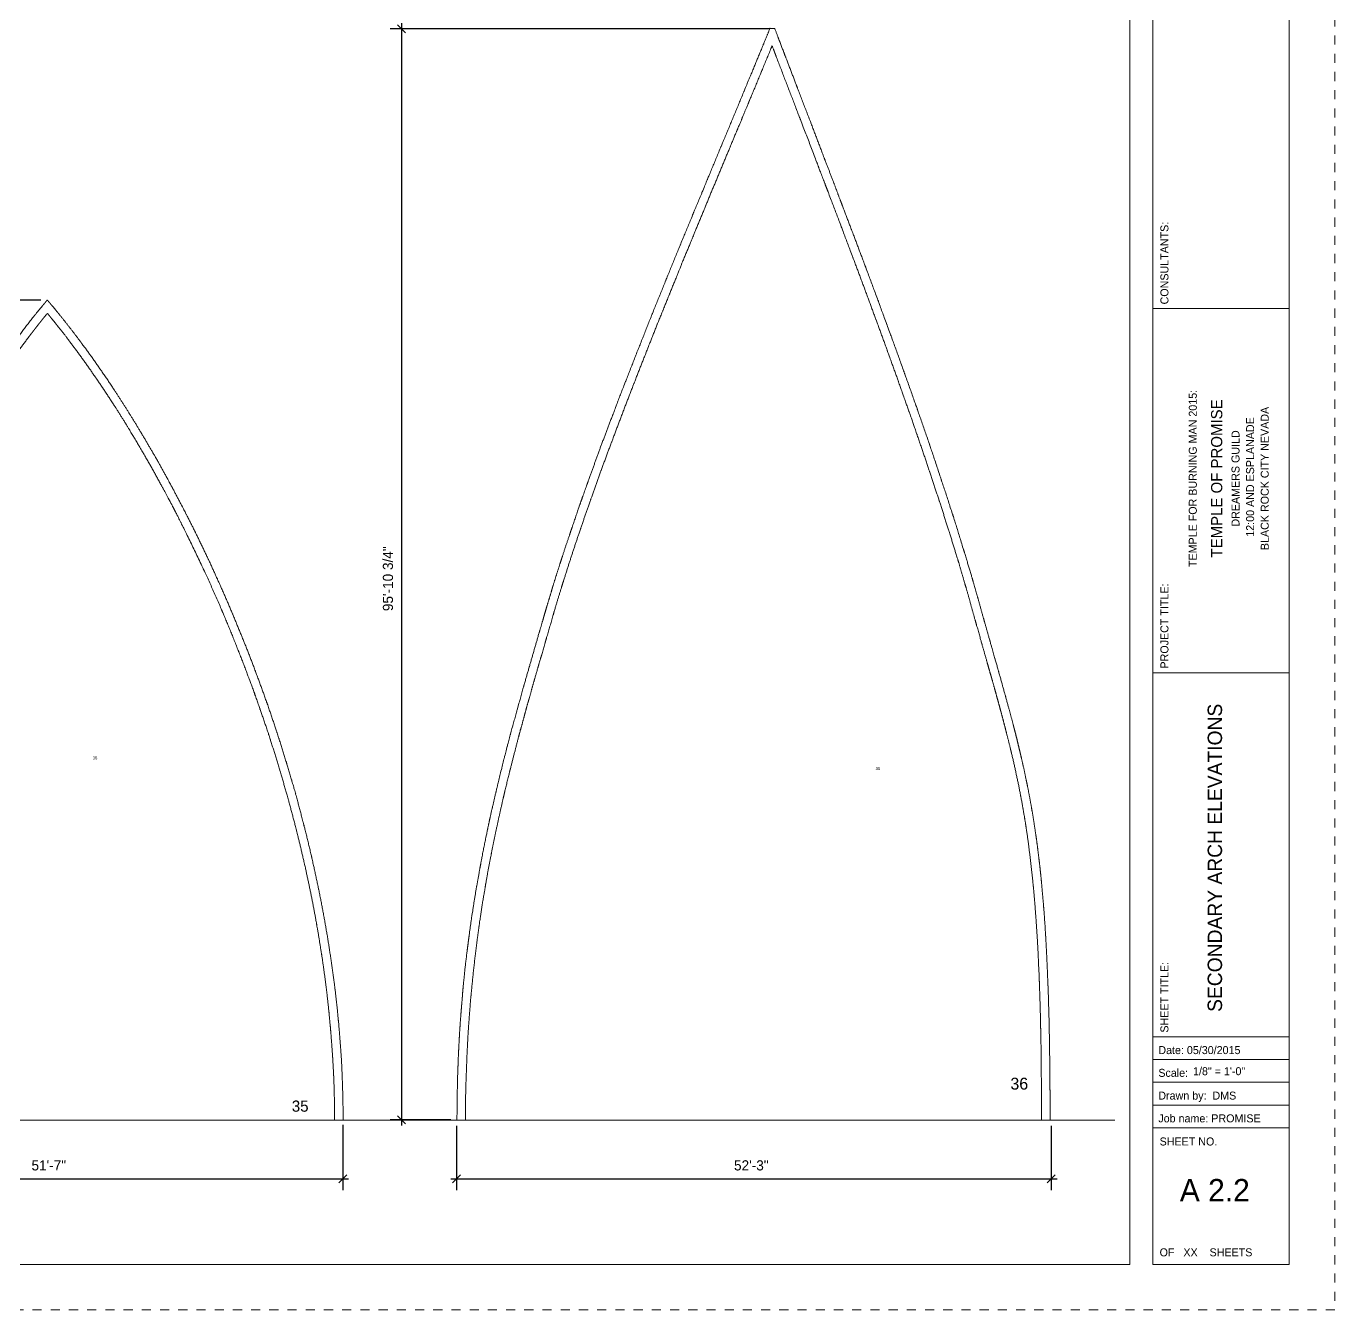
# Model space of a CAD drawing. Header units: inches. Extents: x -92.2 to -4.3, y -5886.5 to -5847.2.
# Drawn here: x -70.55 to -56.18, y -5886.48 to -5872.38 of the extents above; entities that cross this region are included whole.
import ezdxf

# ---------------------------------------------------------------- set-up
doc = ezdxf.new("R2010")
doc.units = ezdxf.units.IN
doc.header["$LTSCALE"] = 0.2
doc.header["$MEASUREMENT"] = 0
doc.header["$PDMODE"] = 1
doc.header["$PDSIZE"] = -2
doc.linetypes.add('STYLE_11', pattern=[0.46875, 0.3125, -0.15625])
doc.layers.get('0').update_dxf_attribs({"lineweight": 0})
for name, color, linetype, lineweight in [('Dimension', 7, 'Continuous', 0), ('None', 7, 'Continuous', 0), ('SPIRE', 7, 'Continuous', 0)]:
    doc.layers.add(name, color=color, linetype=linetype, lineweight=lineweight)
doc.styles.add('CityBlueprint', font='CityBlueprint')
doc.styles.add('Tw Cen MT', font='Tw Cen MT')
doc.styles.add('Tw Cen MT (bold)', font='Tw Cen MT')
doc.dimstyles.new('Arch', dxfattribs={"dimtxt": 0.111581, "dimasz": 0.088379, "dimexe": 0.125, "dimexo": 0.0625, "dimgap": 0.0625, "dimtad": 1, "dimdec": 3, "dimzin": 15, "dimdsep": 46, "dimlunit": 4, "dimtxsty": 'CityBlueprint', "dimblk": 'VW_SLASH', "dimcen": 0, "dimdle": 0.0625, "dimazin": 0, "dimtfac": 1, "dimtdec": 3, "dimtix": 1, "dimtmove": 0, "dimatfit": 0, "dimldrblk": 'VW_FILLEDARROW', "dimfxl": 0, "dimfrac": 2, "dimtolj": 1, "dimtzin": 15, "dimarcsym": 0})

# ---------------------------------------------------------------- blocks, each defined once
blk = doc.blocks.new('block 81')
at = {"layer": 'SPIRE', "color": 3, "lineweight": 0}
blk.add_rational_spline([(114.7, -66.58), (114.7, -66.29), (114.7, -66), (114.7, -65.79), (114.7, -65.58), (114.7, -64.87), (114.7, -64.16), (114.7, -63.94), (114.69, -63.72), (114.69, -62.67), (114.68, -61.63), (114.68, -61.6), (114.68, -61.58), (114.66, -60.58), (114.65, -59.59), (114.65, -59.56), (114.65, -59.54), (114.63, -58.6), (114.61, -57.65), (114.61, -57.63), (114.61, -57.61), (114.58, -56.71), (114.56, -55.81), (114.56, -55.79), (114.56, -55.77), (114.53, -54.91), (114.49, -54.06), (114.49, -54.04), (114.49, -54.02), (114.46, -53.2), (114.42, -52.39), (114.42, -52.37), (114.42, -52.35), (114.38, -51.58), (114.34, -50.8), (114.34, -50.79), (114.34, -50.77), (114.29, -50.03), (114.25, -49.29), (114.24, -49.28), (114.24, -49.26), (114.2, -48.55), (114.14, -47.85), (114.14, -47.83), (114.14, -47.82), (114.08, -47.14), (114.02, -46.47), (114.02, -46.46), (114.02, -46.44), (113.96, -45.8), (113.9, -45.15), (113.83, -44.5), (113.76, -43.86), (113.74, -43.72), (113.72, -43.59), (113.62, -42.67), (113.49, -41.76), (113.47, -41.61), (113.44, -41.45), (113.29, -40.35), (113.1, -39.26), (113.1, -39.24), (113.09, -39.22), (112.91, -38.17), (112.7, -37.12), (112.67, -36.98), (112.64, -36.84), (112.49, -36.07), (112.31, -35.3), (112.3, -35.23), (112.28, -35.17), (112.14, -34.53), (111.98, -33.89), (111.83, -33.25), (111.67, -32.61), (111.65, -32.55), (111.64, -32.49), (111.5, -31.97), (111.37, -31.45), (111.23, -30.94), (111.09, -30.42), (111.09, -30.42), (111.09, -30.41), (110.95, -29.89), (110.8, -29.36), (110.8, -29.36), (110.8, -29.35), (110.65, -28.82), (110.5, -28.28), (110.5, -28.28), (110.5, -28.27), (110.35, -27.72), (110.19, -27.18), (110.19, -27.17), (110.19, -27.16), (110.03, -26.6), (109.87, -26.04), (109.86, -26.03), (109.86, -26.02), (109.7, -25.44), (109.44, -24.52), (109.42, -24.45), (109.4, -24.39), (109.18, -23.6), (108.95, -22.81), (108.9, -22.63), (108.85, -22.45), (108.73, -22.02), (108.61, -21.6), (108.5, -21.17), (108.38, -20.75), (108.35, -20.65), (108.32, -20.55), (108.15, -19.94), (107.97, -19.32), (107.9, -19.08), (107.83, -18.85), (107.51, -17.76), (107.18, -16.68), (107.12, -16.48), (107.06, -16.29), (106.61, -14.82), (106.15, -13.35), (106.14, -13.33), (106.13, -13.31), (105.65, -11.81), (105.16, -10.32), (105.15, -10.3), (105.15, -10.29), (104.64, -8.76), (104.13, -7.24), (104.12, -7.23), (104.12, -7.21), (103.59, -5.67), (103.05, -4.12), (103.05, -4.11), (103.04, -4.1), (102.49, -2.54), (101.94, -0.98), (101.93, -0.97), (101.93, -0.97), (101.37, 0.61), (100.8, 2.18), (100.79, 2.19), (100.79, 2.19), (100.21, 3.77), (99.63, 5.35), (99.63, 5.36), (99.63, 5.36), (99.04, 6.95), (98.45, 8.53), (98.45, 8.53), (98.45, 8.53), (97.85, 10.12), (97.26, 11.69), (97.26, 11.7), (97.25, 11.7), (96.66, 13.27), (96.06, 14.84), (96.06, 14.85), (96.06, 14.86), (95.47, 16.41), (94.87, 17.97), (94.87, 17.98), (94.86, 17.99), (94.28, 19.53), (93.69, 21.07), (93.68, 21.08), (93.68, 21.09), (93.1, 22.6), (92.52, 24.12), (92.44, 24.32), (92.37, 24.51), (91.94, 25.64), (91.51, 26.76), (91.4, 27.04), (91.29, 27.33), (91.08, 27.88), (90.87, 28.44), (90.83, 28.53), (90.8, 28.62), (90.66, 28.99), (90.52, 29.36), (90.31, 29.37), (90.1, 29.38), (89.97, 29.05), (89.83, 28.72), (89.65, 28.29), (89.48, 27.87), (88.99, 26.68), (88.5, 25.49), (88.33, 25.08), (88.15, 24.66), (87.57, 23.24), (86.98, 21.83), (86.4, 20.42), (85.81, 19.01), (85.8, 19), (85.8, 18.99), (85.2, 17.55), (84.61, 16.12), (84.6, 16.11), (84.6, 16.1), (84, 14.64), (83.39, 13.19), (83.39, 13.18), (83.39, 13.18), (82.78, 11.71), (82.18, 10.24), (82.18, 10.23), (82.17, 10.23), (81.57, 8.75), (80.96, 7.26), (80.96, 7.26), (80.96, 7.26), (80.36, 5.77), (79.76, 4.29), (79.76, 4.28), (79.76, 4.28), (79.16, 2.8), (78.58, 1.31), (78.58, 1.31), (78.57, 1.3), (77.99, -0.17), (77.42, -1.65), (77.41, -1.65), (77.41, -1.66), (76.84, -3.12), (76.29, -4.59), (76.28, -4.6), (76.28, -4.61), (75.73, -6.05), (75.19, -7.5), (75.19, -7.52), (75.18, -7.53), (74.66, -8.95), (74.14, -10.38), (74.08, -10.57), (74.01, -10.75), (73.63, -11.81), (73.26, -12.87), (73.26, -12.88), (73.26, -12.89), (72.9, -13.93), (72.55, -14.96), (72.2, -16), (71.86, -17.03), (71.75, -17.37), (71.64, -17.71), (71.32, -18.71), (71.01, -19.71), (70.95, -19.9), (70.9, -20.09), (70.71, -20.71), (70.53, -21.32), (70.52, -21.36), (70.5, -21.4), (70.35, -21.94), (70.19, -22.47), (70.04, -23.01), (69.88, -23.54), (69.85, -23.65), (69.82, -23.75), (69.6, -24.5), (69.38, -25.25), (69.38, -25.25), (69.38, -25.25), (69.17, -26), (68.95, -26.75), (68.95, -26.75), (68.95, -26.76), (68.73, -27.52), (68.51, -28.27), (68.48, -28.4), (68.44, -28.54), (68.15, -29.55), (67.87, -30.58), (67.87, -30.58), (67.87, -30.59), (67.58, -31.62), (67.3, -32.66), (67.3, -32.66), (67.3, -32.67), (67.02, -33.72), (66.75, -34.77), (66.75, -34.78), (66.75, -34.78), (66.48, -35.85), (66.22, -36.92), (66.22, -36.93), (66.22, -36.94), (65.95, -38.03), (65.71, -39.12), (65.71, -39.13), (65.7, -39.13), (65.45, -40.24), (65.22, -41.36), (65.22, -41.37), (65.22, -41.38), (64.98, -42.51), (64.76, -43.65), (64.76, -43.66), (64.76, -43.67), (64.54, -44.83), (64.34, -46), (64.33, -46.01), (64.33, -46.02), (64.13, -47.21), (63.95, -48.41), (63.95, -48.42), (63.94, -48.43), (63.76, -49.65), (63.6, -50.88), (63.56, -51.22), (63.51, -51.56), (63.27, -53.46), (63.1, -55.38), (63.08, -55.7), (63.05, -56.03), (62.93, -57.39), (62.84, -58.76), (62.76, -60.13), (62.7, -61.5), (62.7, -61.68), (62.69, -61.86), (62.65, -62.94), (62.63, -64.03), (62.62, -64.29), (62.62, -64.56), (62.61, -65.11), (62.61, -65.66), (62.61, -65.75), (62.61, -65.84), (62.6, -66.21), (62.6, -66.58), (62.98, -66.58), (63.35, -66.58), (63.35, -66.48), (63.35, -66.37), (63.35, -65.85), (63.35, -65.33), (63.36, -64.18), (63.4, -63.03), (63.42, -62.51), (63.44, -61.98), (63.49, -60.4), (63.59, -58.83), (63.69, -57.25), (63.83, -55.68), (63.85, -55.54), (63.86, -55.4), (63.99, -53.95), (64.16, -52.51), (64.33, -51.06), (64.53, -49.62), (64.54, -49.54), (64.55, -49.47), (64.77, -47.87), (65.05, -46.28), (65.1, -46), (65.14, -45.73), (65.36, -44.47), (65.61, -43.22), (65.61, -43.19), (65.62, -43.16), (65.85, -41.97), (66.11, -40.79), (66.36, -39.61), (66.63, -38.44), (66.64, -38.41), (66.64, -38.39), (66.92, -37.2), (67.21, -36.02), (67.25, -35.86), (67.29, -35.71), (67.51, -34.84), (67.74, -33.96), (67.74, -33.96), (67.74, -33.95), (67.96, -33.09), (68.19, -32.23), (68.2, -32.23), (68.2, -32.23), (68.43, -31.37), (68.66, -30.52), (68.7, -30.38), (68.74, -30.23), (68.9, -29.67), (69.06, -29.11), (69.21, -28.55), (69.37, -27.99), (69.41, -27.85), (69.45, -27.72), (69.69, -26.88), (69.93, -26.05), (69.99, -25.87), (70.04, -25.69), (70.29, -24.8), (70.55, -23.92), (70.81, -23.04), (71.06, -22.16), (71.1, -22.03), (71.13, -21.91), (71.46, -20.79), (71.81, -19.67), (71.86, -19.51), (71.91, -19.35), (72.29, -18.14), (72.68, -16.94), (73.07, -15.74), (73.48, -14.54), (73.49, -14.53), (73.49, -14.51), (73.91, -13.29), (74.34, -12.07), (74.35, -12.05), (74.35, -12.04), (74.79, -10.79), (75.24, -9.55), (75.25, -9.54), (75.25, -9.52), (75.71, -8.26), (76.18, -7), (76.19, -6.99), (76.19, -6.98), (76.67, -5.69), (77.16, -4.42), (77.16, -4.41), (77.16, -4.4), (77.65, -3.11), (78.16, -1.82), (78.16, -1.81), (78.16, -1.8), (78.67, -0.5), (79.18, 0.8), (79.18, 0.8), (79.18, 0.81), (79.7, 2.11), (80.22, 3.42), (80.22, 3.42), (80.22, 3.42), (80.75, 4.73), (81.28, 6.04), (81.28, 6.04), (81.28, 6.04), (81.81, 7.35), (82.34, 8.65), (82.34, 8.66), (82.34, 8.66), (82.87, 9.96), (83.41, 11.25), (83.41, 11.26), (83.41, 11.26), (83.94, 12.55), (84.47, 13.83), (84.47, 13.84), (84.48, 13.85), (85, 15.12), (85.53, 16.39), (86.06, 17.66), (86.59, 18.93), (86.61, 18.99), (86.64, 19.06), (87.12, 20.21), (87.6, 21.36), (87.63, 21.43), (87.66, 21.51), (88.08, 22.52), (88.5, 23.52), (88.92, 24.53), (89.33, 25.54), (89.34, 25.56), (89.35, 25.58), (89.78, 26.63), (90.22, 27.68), (90.25, 27.77), (90.29, 27.86), (90.3, 27.82), (90.31, 27.79), (90.88, 26.29), (91.45, 24.8), (92.03, 23.3), (92.6, 21.81), (92.7, 21.55), (92.8, 21.29), (93.5, 19.47), (94.19, 17.65), (94.29, 17.4), (94.38, 17.15), (94.89, 15.83), (95.39, 14.5), (95.9, 13.18), (96.4, 11.85), (96.4, 11.84), (96.4, 11.84), (96.91, 10.5), (97.41, 9.16), (97.41, 9.16), (97.41, 9.16), (97.92, 7.81), (98.42, 6.47), (98.42, 6.47), (98.42, 6.47), (98.92, 5.12), (99.41, 3.77), (99.41, 3.77), (99.42, 3.76), (99.91, 2.42), (100.4, 1.07), (100.4, 1.07), (100.4, 1.06), (100.89, -0.28), (101.37, -1.62), (101.37, -1.62), (101.37, -1.63), (101.84, -2.96), (102.31, -4.3), (102.31, -4.3), (102.32, -4.31), (102.78, -5.63), (103.23, -6.95), (103.24, -6.96), (103.24, -6.97), (103.69, -8.28), (104.12, -9.59), (104.13, -9.6), (104.13, -9.61), (104.56, -10.89), (104.98, -12.19), (104.98, -12.2), (104.99, -12.21), (105.4, -13.48), (105.8, -14.75), (105.8, -14.76), (105.81, -14.77), (106.2, -16.02), (106.58, -17.26), (106.63, -17.43), (106.68, -17.59), (106.95, -18.51), (107.22, -19.43), (107.29, -19.66), (107.35, -19.88), (107.49, -20.35), (107.62, -20.83), (107.62, -20.83), (107.62, -20.83), (107.75, -21.3), (107.88, -21.77), (108.01, -22.23), (108.14, -22.7), (108.19, -22.87), (108.24, -23.04), (108.47, -23.85), (108.69, -24.65), (108.71, -24.71), (108.73, -24.77), (108.92, -25.45), (109.12, -26.14), (109.12, -26.17), (109.13, -26.19), (109.31, -26.83), (109.5, -27.48), (109.52, -27.55), (109.54, -27.62), (109.68, -28.12), (109.82, -28.62), (109.82, -28.62), (109.82, -28.63), (109.96, -29.12), (110.09, -29.6), (110.23, -30.09), (110.36, -30.58), (110.39, -30.69), (110.42, -30.8), (110.61, -31.51), (110.79, -32.22), (110.82, -32.34), (110.85, -32.46), (111.09, -33.38), (111.31, -34.3), (111.53, -35.23), (111.73, -36.16), (111.73, -36.16), (111.73, -36.16), (111.94, -37.1), (112.11, -38.03), (112.12, -38.05), (112.12, -38.06), (112.3, -39.02), (112.46, -39.98), (112.48, -40.1), (112.5, -40.22), (112.65, -41.15), (112.78, -42.09), (112.78, -42.1), (112.78, -42.11), (112.9, -43.03), (113.01, -43.96), (113.12, -44.88), (113.21, -45.81), (113.22, -45.95), (113.24, -46.09), (113.32, -47.01), (113.4, -47.94), (113.4, -47.97), (113.4, -47.99), (113.47, -48.86), (113.52, -49.72), (113.58, -50.58), (113.63, -51.45), (113.63, -51.47), (113.63, -51.49), (113.68, -52.4), (113.71, -53.3), (113.72, -53.33), (113.72, -53.35), (113.76, -54.3), (113.79, -55.26), (113.8, -55.44), (113.8, -55.62), (113.85, -56.94), (113.87, -58.25), (113.88, -58.5), (113.88, -58.74), (113.91, -59.86), (113.92, -60.99), (113.93, -62.11), (113.94, -63.24), (113.94, -63.34), (113.94, -63.44), (113.95, -64.76), (113.95, -66.09), (113.95, -66.33), (113.95, -66.58), (114.33, -66.58), (114.7, -66.58)], [1, 0.999999851077, 1, 1, 1, 0.999996993123, 1, 1, 1, 0.999996308881, 1, 1, 1, 0.999995505485, 1, 1, 1, 0.999994551949, 1, 1, 1, 0.999993433339, 1, 1, 1, 0.999992136154, 1, 1, 1, 0.99999065255, 1, 1, 1, 0.999988983774, 1, 1, 1, 0.999987144306, 1, 1, 1, 0.999985166329, 1, 1, 1, 0.999983104073, 1, 1, 1, 0.999981036982, 1, 0.999979641281, 1, 1, 1, 0.999906530797, 1, 1, 1, 0.999898902223, 1, 1, 1, 0.999903249568, 1, 1, 1, 0.999920168429, 1, 1, 1, 0.999984029927, 1, 0.999973512303, 1, 1, 1, 0.999991923181, 1, 0.999994476436, 1, 1, 1, 0.9999966308, 1, 1, 1, 0.999998240135, 1, 1, 1, 0.999999300122, 1, 1, 1, 0.999999859177, 1, 1, 1, 1, 1, 1, 1, 0.999998575308, 1, 1, 1, 0.99999942118, 1, 0.999998571667, 1, 1, 1, 0.999991081463, 1, 1, 1, 0.99997597973, 1, 1, 1, 0.999981668569, 1, 1, 1, 0.999986104531, 1, 1, 1, 0.999989494065, 1, 1, 1, 0.99999211873, 1, 1, 1, 0.999994166283, 1, 1, 1, 0.999995771121, 1, 1, 1, 0.999997030406, 1, 1, 1, 0.999998011234, 1, 1, 1, 0.999998770873, 1, 1, 1, 0.999999328571, 1, 1, 1, 0.999999721963, 1, 1, 1, 0.999999945017, 1, 1, 1, 0.999999992412, 1, 1, 1, 0.999999847749, 1, 1, 1, 0.999999895807, 1, 1, 1, 0.999999961297, 1, 1, 1, 0.999999852408, 1, 1, 1, 0.999998362007, 1, 1, 1, 0.999999854433, 1, 1.0000000021, 1, 1, 1, 0.99999993705, 1, 1, 1, 0.999999682055, 1, 1, 1, 0.999999241037, 1, 1, 1, 0.999998607935, 1, 1, 1, 0.999997753119, 1, 1, 1, 0.999996633861, 1, 1, 1, 0.999995192111, 1, 1, 1, 0.999993337583, 1, 1, 1, 0.999990944863, 1, 1, 1, 0.999987837103, 1, 1, 1, 0.999983511967, 1, 1, 1, 0.999995064525, 1, 0.999975067821, 1, 1, 1, 0.999966516079, 1, 1, 1, 0.999987336626, 1, 1, 1, 0.999997533553, 1, 0.999999782206, 1, 1, 1, 0.999999821263, 1, 1, 1, 0.999999773026, 1, 1, 1, 0.999997439877, 1, 1, 1, 0.999994220503, 1, 1, 1, 0.999990019269, 1, 1, 1, 0.99998500858, 1, 1, 1, 0.999979413305, 1, 1, 1, 0.999973464711, 1, 1, 1, 0.999967391774, 1, 1, 1, 0.999961412995, 1, 1, 1, 0.999955727005, 1, 1, 1, 0.999950511738, 1, 1, 1, 0.999945884787, 1, 1, 1, 0.999761922374, 1, 1, 1, 0.999936626786, 1, 0.999935184931, 1, 1, 1, 0.99993470033, 1, 1, 1, 0.999983698746, 1, 1, 1, 0.999995967314, 1, 1, 1, 0.999999751407, 1, 1, 1, 0.999845265174, 1, 1, 1, 0.999914394129, 1, 0.999912737188, 1, 1, 1, 0.999894464623, 1, 0.999951867404, 1, 1, 1, 0.999857649579, 1, 1, 1, 0.999938608202, 1, 1, 1, 0.999962624991, 1, 0.999962927062, 1, 1, 1, 0.999971101141, 1, 1, 1, 0.999979176947, 1, 1, 1, 0.999995950795, 1, 1, 1, 0.99998924933, 1, 1, 1, 0.999998355221, 1, 0.999998744208, 1, 1, 1, 0.99999806739, 1, 1, 1, 0.999999828056, 1, 0.999999912647, 1, 1, 1, 0.999949020134, 1, 1, 1, 0.999976049686, 1, 0.999981478126, 1, 1, 1, 0.999985678264, 1, 1, 1, 0.999988917694, 1, 1, 1, 0.999991441647, 1, 1, 1, 0.999993425977, 1, 1, 1, 0.999994997914, 1, 1, 1, 0.999996250354, 1, 1, 1, 0.99999725143, 1, 1, 1, 0.999998052414, 1, 1, 1, 0.99999868613, 1, 1, 1, 0.999999181782, 1, 1, 1, 0.999999555317, 1, 1, 1, 0.999999815581, 1, 0.999999965666, 1, 1, 1, 0.999999991539, 1, 1, 1, 0.999999940626, 1, 0.999999812197, 1, 1, 1, 0.999999452151, 1, 1, 1, 1, 1, 0.999999787368, 1, 0.999999962442, 1, 1, 1, 0.999999873432, 1, 1, 1, 0.99999975264, 1, 0.999999525225, 1, 1, 1, 0.999999194887, 1, 1, 1, 0.999998769154, 1, 1, 1, 0.999998233544, 1, 1, 1, 0.999997571046, 1, 1, 1, 0.999996751856, 1, 1, 1, 0.999995740113, 1, 1, 1, 0.999994486547, 1, 1, 1, 0.999992925187, 1, 1, 1, 0.999990967121, 1, 1, 1, 0.999988491237, 1, 1, 1, 0.999985315713, 1, 1, 1, 0.999981109475, 1, 1, 1, 0.999993902031, 1, 1, 1, 0.999998717232, 1, 0.999999113134, 1, 1, 1, 0.999999133355, 1, 1, 1, 0.999999980892, 1, 1, 1, 0.999999702973, 1, 1, 1, 0.999999283251, 1, 1, 1, 0.999998452995, 1, 0.999997503723, 1, 1, 1, 0.999978675796, 1, 1, 1, 0.999960368336, 1, 0.999941116046, 1, 1, 1, 0.999925292183, 1, 1, 1, 0.999917266916, 1, 1, 1, 0.999897458959, 1, 1, 1, 0.999966600269, 1, 0.999935423827, 1, 1, 1, 0.999963268998, 1, 1, 1, 0.999980272793, 1, 0.999983450921, 1, 1, 1, 0.99998634212, 1, 1, 1, 0.999988652785, 1, 1, 1, 0.999979014949, 1, 1, 1, 0.999992302356, 1, 0.999996644427, 1, 1, 1, 0.999993463425, 1, 1, 1, 1, 1], degree=2, knots=[0, 0, 0, 1, 1, 2, 2, 3, 3, 4, 4, 5, 5, 6, 6, 7, 7, 8, 8, 9, 9, 10, 10, 11, 11, 12, 12, 13, 13, 14, 14, 15, 15, 16, 16, 17, 17, 18, 18, 19, 19, 20, 20, 21, 21, 22, 22, 23, 23, 24, 24, 25, 25, 26, 26, 27, 27, 28, 28, 29, 29, 30, 30, 31, 31, 32, 32, 33, 33, 34, 34, 35, 35, 36, 36, 37, 37, 38, 38, 39, 39, 40, 40, 41, 41, 42, 42, 43, 43, 44, 44, 45, 45, 46, 46, 47, 47, 48, 48, 49, 49, 50, 50, 51, 51, 52, 52, 53, 53, 54, 54, 55, 55, 56, 56, 57, 57, 58, 58, 59, 59, 60, 60, 61, 61, 62, 62, 63, 63, 64, 64, 65, 65, 66, 66, 67, 67, 68, 68, 69, 69, 70, 70, 71, 71, 72, 72, 73, 73, 74, 74, 75, 75, 76, 76, 77, 77, 78, 78, 79, 79, 80, 80, 81, 81, 82, 82, 83, 83, 84, 84, 85, 85, 86, 86, 87, 87, 88, 88, 89, 89, 90, 90, 91, 91, 92, 92, 93, 93, 94, 94, 95, 95, 96, 96, 97, 97, 98, 98, 99, 99, 100, 100, 101, 101, 102, 102, 103, 103, 104, 104, 105, 105, 106, 106, 107, 107, 108, 108, 109, 109, 110, 110, 111, 111, 112, 112, 113, 113, 114, 114, 115, 115, 116, 116, 117, 117, 118, 118, 119, 119, 120, 120, 121, 121, 122, 122, 123, 123, 124, 124, 125, 125, 126, 126, 127, 127, 128, 128, 129, 129, 130, 130, 131, 131, 132, 132, 133, 133, 134, 134, 135, 135, 136, 136, 137, 137, 138, 138, 139, 139, 140, 140, 141, 141, 142, 142, 143, 143, 144, 144, 145, 145, 146, 146, 147, 147, 148, 148, 149, 149, 150, 150, 151, 151, 152, 152, 153, 153, 154, 154, 155, 155, 156, 156, 157, 157, 158, 158, 159, 159, 160, 160, 161, 161, 162, 162, 163, 163, 164, 164, 165, 165, 166, 166, 167, 167, 168, 168, 169, 169, 170, 170, 171, 171, 172, 172, 173, 173, 174, 174, 175, 175, 176, 176, 177, 177, 178, 178, 179, 179, 180, 180, 181, 181, 182, 182, 183, 183, 184, 184, 185, 185, 186, 186, 187, 187, 188, 188, 189, 189, 190, 190, 191, 191, 192, 192, 193, 193, 194, 194, 195, 195, 196, 196, 197, 197, 198, 198, 199, 199, 200, 200, 201, 201, 202, 202, 203, 203, 204, 204, 205, 205, 206, 206, 207, 207, 208, 208, 209, 209, 210, 210, 211, 211, 212, 212, 213, 213, 214, 214, 215, 215, 216, 216, 217, 217, 218, 218, 219, 219, 220, 220, 221, 221, 222, 222, 223, 223, 224, 224, 225, 225, 226, 226, 227, 227, 228, 228, 229, 229, 230, 230, 231, 231, 232, 232, 233, 233, 234, 234, 235, 235, 236, 236, 237, 237, 238, 238, 239, 239, 240, 240, 241, 241, 242, 242, 243, 243, 244, 244, 245, 245, 246, 246, 247, 247, 248, 248, 249, 249, 250, 250, 251, 251, 252, 252, 253, 253, 254, 254, 255, 255, 256, 256, 257, 257, 258, 258, 259, 259, 260, 260, 261, 261, 262, 262, 263, 263, 264, 264, 265, 265, 266, 266, 267, 267, 268, 268, 269, 269, 270, 270, 271, 271, 272, 272, 273, 273, 274, 274, 275, 275, 276, 276, 277, 277, 278, 278, 279, 279, 280, 280, 281, 281, 282, 282, 283, 283, 284, 284, 285, 285, 286, 286, 287, 287, 288, 288, 289, 289, 290, 290, 291, 291, 292, 292, 293, 293, 294, 294, 295, 295, 296, 296, 297, 297, 298, 298, 299, 299, 300, 300, 301, 301, 302, 302, 303, 303, 304, 304, 305, 305, 306, 306, 307, 307, 308, 308, 309, 309, 310, 310, 311, 311, 312, 312, 313, 313, 314, 314, 315, 315, 316, 316, 317, 317, 318, 318, 318], dxfattribs=at)
at = {"layer": 'SPIRE', "color": 250, "insert": (111.22, -63.91), "char_height": 1.3611, "attachment_point": 7, "line_spacing_factor": 0.451678}
blk.add_mtext('{\\fMyriad Pro|b0|i0|c0|p0;\\H0.7708x;\\l36}', dxfattribs=at)
blk = doc.blocks.new('block 82')
at = {"layer": 'SPIRE', "color": 3, "lineweight": 0}
blk.add_rational_spline([(59.53, -66.58), (59.53, -66.48), (59.53, -66.38), (59.53, -65.53), (59.51, -64.68), (59.49, -63.83), (59.46, -62.98), (59.46, -62.83), (59.45, -62.68), (59.41, -61.54), (59.32, -60.39), (59.32, -60.35), (59.32, -60.31), (59.23, -59.08), (59.12, -57.86), (59.12, -57.83), (59.11, -57.8), (59, -56.51), (58.84, -55.23), (58.81, -55.02), (58.79, -54.81), (58.61, -53.38), (58.39, -51.95), (58.18, -50.53), (57.92, -49.11), (57.92, -49.11), (57.92, -49.1), (57.67, -47.69), (57.38, -46.28), (57.38, -46.28), (57.38, -46.27), (57.09, -44.87), (56.77, -43.47), (56.77, -43.46), (56.77, -43.46), (56.45, -42.07), (56.1, -40.68), (56.09, -40.68), (56.09, -40.67), (55.74, -39.29), (55.36, -37.92), (55.36, -37.92), (55.36, -37.91), (54.98, -36.55), (54.56, -35.19), (54.56, -35.19), (54.56, -35.18), (54.15, -33.84), (53.72, -32.5), (53.71, -32.5), (53.71, -32.49), (53.28, -31.16), (52.82, -29.85), (52.81, -29.84), (52.81, -29.83), (52.35, -28.53), (51.87, -27.23), (51.87, -27.23), (51.86, -27.22), (51.39, -25.94), (50.88, -24.67), (50.88, -24.66), (50.87, -24.65), (50.37, -23.4), (49.85, -22.15), (49.85, -22.14), (49.84, -22.13), (49.33, -20.9), (48.78, -19.69), (48.78, -19.68), (48.78, -19.67), (48.24, -18.47), (47.69, -17.28), (47.68, -17.27), (47.68, -17.26), (47.13, -16.09), (46.56, -14.93), (46.55, -14.92), (46.55, -14.91), (45.99, -13.78), (45.4, -12.65), (45.4, -12.64), (45.39, -12.63), (44.82, -11.53), (44.23, -10.44), (44.22, -10.42), (44.22, -10.41), (43.64, -9.35), (43.04, -8.29), (43.03, -8.28), (43.02, -8.27), (42.43, -7.24), (41.83, -6.23), (41.82, -6.21), (41.81, -6.2), (41.22, -5.21), (40.61, -4.24), (40.6, -4.22), (40.59, -4.21), (40, -3.26), (39.38, -2.33), (39.3, -2.21), (39.22, -2.08), (38.77, -1.4), (38.3, -0.73), (38.29, -0.72), (38.28, -0.7), (37.83, -0.06), (37.38, 0.59), (37.37, 0.59), (37.37, 0.6), (36.92, 1.23), (36.45, 1.85), (36.44, 1.86), (36.44, 1.87), (35.99, 2.47), (35.53, 3.06), (35.53, 3.07), (35.52, 3.07), (35.08, 3.65), (34.62, 4.21), (34.5, 4.36), (34.38, 4.5), (34.16, 4.78), (33.93, 5.05), (33.89, 5.1), (33.85, 5.14), (33.7, 5.32), (33.54, 5.5), (33.36, 5.28), (33.18, 5.06), (33.13, 5), (33.08, 4.94), (32.8, 4.61), (32.53, 4.27), (32.39, 4.09), (32.25, 3.92), (31.7, 3.23), (31.18, 2.52), (31.08, 2.39), (30.99, 2.26), (30.27, 1.3), (29.59, 0.32), (29.58, 0.31), (29.57, 0.29), (28.87, -0.71), (28.19, -1.74), (28.19, -1.75), (28.18, -1.76), (27.49, -2.81), (26.83, -3.87), (26.83, -3.88), (26.82, -3.89), (26.15, -4.98), (25.5, -6.08), (25.5, -6.09), (25.49, -6.1), (24.84, -7.22), (24.21, -8.35), (24.2, -8.36), (24.2, -8.37), (23.56, -9.52), (22.95, -10.69), (22.95, -10.7), (22.94, -10.71), (22.32, -11.89), (21.73, -13.09), (21.73, -13.1), (21.72, -13.1), (21.12, -14.32), (20.55, -15.54), (20.54, -15.54), (20.54, -15.55), (19.96, -16.79), (19.41, -18.03), (19.4, -18.04), (19.4, -18.05), (18.84, -19.3), (18.31, -20.57), (18.3, -20.58), (18.3, -20.58), (17.77, -21.86), (17.25, -23.15), (17.25, -23.15), (17.25, -23.15), (16.74, -24.45), (16.25, -25.75), (16.12, -26.08), (16, -26.41), (15.26, -28.37), (14.6, -30.37), (14.49, -30.7), (14.38, -31.03), (13.94, -32.36), (13.52, -33.69), (13.52, -33.69), (13.52, -33.7), (13.11, -35.03), (12.72, -36.36), (12.72, -36.37), (12.72, -36.37), (12.33, -37.7), (11.97, -39.04), (11.97, -39.04), (11.97, -39.05), (11.61, -40.37), (11.28, -41.71), (11.28, -41.72), (11.28, -41.72), (10.95, -43.05), (10.65, -44.38), (10.64, -44.44), (10.62, -44.51), (10.35, -45.71), (10.11, -46.91), (9.86, -48.11), (9.64, -49.32), (9.61, -49.44), (9.59, -49.56), (9.4, -50.62), (9.23, -51.68), (9.2, -51.87), (9.17, -52.05), (9.05, -52.75), (8.95, -53.45), (8.85, -54.16), (8.75, -54.86), (8.73, -55.03), (8.71, -55.2), (8.57, -56.25), (8.46, -57.29), (8.43, -57.55), (8.4, -57.81), (8.31, -58.66), (8.24, -59.51), (8.23, -59.6), (8.22, -59.69), (8.17, -60.36), (8.12, -61.03), (8.07, -61.71), (8.04, -62.38), (8.03, -62.44), (8.03, -62.5), (7.99, -63.3), (7.96, -64.1), (7.95, -64.44), (7.94, -64.78), (7.92, -65.37), (7.92, -65.95), (7.92, -66.23), (7.92, -66.5), (7.92, -66.54), (7.92, -66.58), (8.3, -66.58), (8.67, -66.58), (8.67, -66.54), (8.67, -66.5), (8.67, -66.16), (8.67, -65.81), (8.67, -65.09), (8.7, -64.36), (8.73, -63.74), (8.75, -63.11), (8.77, -62.52), (8.81, -61.92), (8.85, -61.33), (8.85, -61.29), (8.85, -61.29), (8.85, -61.29), (8.85, -61.29), (8.85, -61.29), (8.86, -61.2), (8.87, -61.11), (8.88, -60.86), (8.9, -60.62), (8.94, -60.03), (9, -59.45), (9.02, -59.21), (9.04, -58.96), (9.11, -58.23), (9.19, -57.49), (9.27, -56.76), (9.36, -56.02), (9.36, -56.02), (9.36, -56.01), (9.45, -55.27), (9.55, -54.53), (9.58, -54.33), (9.61, -54.13), (9.77, -52.99), (9.96, -51.86), (9.99, -51.65), (10.02, -51.45), (10.28, -49.91), (10.58, -48.38), (10.61, -48.21), (10.64, -48.04), (10.87, -46.86), (11.13, -45.68), (11.39, -44.5), (11.66, -43.33), (11.68, -43.26), (11.69, -43.2), (11.99, -41.9), (12.33, -40.61), (12.39, -40.38), (12.45, -40.16), (12.9, -38.43), (13.4, -36.7), (13.4, -36.69), (13.41, -36.68), (13.91, -34.94), (14.46, -33.22), (14.53, -32.97), (14.61, -32.73), (15.02, -31.44), (15.46, -30.16), (15.91, -28.87), (16.36, -27.6), (16.41, -27.48), (16.45, -27.36), (16.99, -25.85), (17.58, -24.35), (17.72, -24), (17.86, -23.65), (18.28, -22.58), (18.73, -21.51), (18.73, -21.5), (18.73, -21.5), (19.17, -20.44), (19.63, -19.39), (19.63, -19.38), (19.63, -19.37), (20.09, -18.33), (20.56, -17.3), (20.56, -17.3), (20.56, -17.29), (21.02, -16.27), (21.51, -15.26), (21.51, -15.25), (21.51, -15.25), (21.99, -14.25), (22.48, -13.26), (22.48, -13.25), (22.49, -13.24), (22.97, -12.27), (23.48, -11.3), (23.48, -11.29), (23.49, -11.28), (23.98, -10.33), (24.5, -9.39), (24.5, -9.38), (24.5, -9.37), (25.01, -8.44), (25.53, -7.52), (25.54, -7.52), (25.54, -7.51), (26.06, -6.61), (26.59, -5.71), (26.6, -5.7), (26.6, -5.7), (27.12, -4.82), (27.67, -3.95), (27.67, -3.94), (27.68, -3.94), (28.21, -3.09), (28.76, -2.25), (28.76, -2.24), (28.77, -2.23), (29.3, -1.41), (29.86, -0.6), (29.87, -0.59), (29.87, -0.59), (30.42, 0.21), (30.98, 0.98), (30.99, 0.99), (30.99, 1), (31.54, 1.76), (32.11, 2.51), (32.22, 2.65), (32.33, 2.79), (32.68, 3.25), (33.04, 3.7), (33.15, 3.84), (33.26, 3.98), (33.41, 4.15), (33.55, 4.33), (33.68, 4.17), (33.82, 4.01), (33.85, 3.97), (33.88, 3.93), (34.08, 3.68), (34.28, 3.44), (34.38, 3.31), (34.48, 3.18), (34.88, 2.69), (35.27, 2.18), (35.34, 2.08), (35.41, 1.99), (35.93, 1.3), (36.45, 0.6), (36.45, 0.59), (36.46, 0.58), (36.98, -0.14), (37.49, -0.87), (37.5, -0.88), (37.5, -0.89), (38.02, -1.64), (38.53, -2.4), (38.54, -2.41), (38.54, -2.42), (39.06, -3.19), (39.56, -3.98), (39.56, -3.99), (39.57, -3.99), (40.08, -4.79), (40.58, -5.6), (40.58, -5.61), (40.58, -5.62), (41.09, -6.44), (41.58, -7.28), (41.58, -7.28), (41.59, -7.29), (42.09, -8.14), (42.57, -8.99), (42.57, -9), (42.58, -9), (43.07, -9.87), (43.54, -10.74), (43.67, -10.98), (43.79, -11.21), (44.52, -12.54), (45.2, -13.9), (45.32, -14.14), (45.44, -14.38), (46.37, -16.22), (47.23, -18.09), (47.29, -18.21), (47.35, -18.34), (48.13, -20.01), (48.85, -21.71), (48.9, -21.84), (48.96, -21.97), (49.57, -23.41), (50.15, -24.85), (50.16, -24.89), (50.17, -24.92), (50.72, -26.3), (51.24, -27.69), (51.25, -27.72), (51.26, -27.74), (51.76, -29.08), (52.23, -30.44), (52.23, -30.44), (52.23, -30.45), (52.7, -31.79), (53.14, -33.14), (53.14, -33.15), (53.14, -33.15), (53.58, -34.5), (53.98, -35.85), (53.98, -35.86), (53.98, -35.86), (54.38, -37.2), (54.76, -38.55), (54.76, -38.56), (54.76, -38.56), (55.13, -39.9), (55.47, -41.25), (55.47, -41.25), (55.47, -41.26), (55.8, -42.59), (56.11, -43.93), (56.11, -43.95), (56.12, -43.98), (56.41, -45.27), (56.68, -46.58), (56.94, -47.88), (57.18, -49.19), (57.21, -49.38), (57.24, -49.57), (57.46, -50.79), (57.64, -52.03), (57.65, -52.03), (57.65, -52.04), (57.83, -53.26), (57.99, -54.48), (58.15, -55.7), (58.27, -56.92), (58.3, -57.17), (58.32, -57.43), (58.41, -58.33), (58.48, -59.23), (58.55, -60.13), (58.61, -61.03), (58.62, -61.13), (58.62, -61.24), (58.67, -62.04), (58.71, -62.85), (58.74, -63.66), (58.76, -64.46), (58.76, -64.48), (58.76, -64.5), (58.78, -65.34), (58.78, -66.18), (58.78, -66.38), (58.78, -66.58), (59.16, -66.58), (59.53, -66.58)], [1, 1, 1, 0.999936700075, 1, 0.99997055316, 1, 1, 1, 0.999859622863, 1, 1, 1, 0.99996067447, 1, 1, 1, 0.999858613615, 1, 1, 1, 0.999908101914, 1, 0.999914857043, 1, 1, 1, 0.999920807489, 1, 1, 1, 0.999926146842, 1, 1, 1, 0.999930856582, 1, 1, 1, 0.999934984484, 1, 1, 1, 0.999938573278, 1, 1, 1, 0.999941659677, 1, 1, 1, 0.999944274957, 1, 1, 1, 0.999946440229, 1, 1, 1, 0.999948184488, 1, 1, 1, 0.999949491471, 1, 1, 1, 0.999950386196, 1, 1, 1, 0.999950848174, 1, 1, 1, 0.999950858668, 1, 1, 1, 0.999950382035, 1, 1, 1, 0.999949365365, 1, 1, 1, 0.999947733019, 1, 1, 1, 0.999945379489, 1, 1, 1, 0.999942159131, 1, 1, 1, 0.999937871292, 1, 1, 1, 0.999931728581, 1, 1, 1, 0.999981971485, 1, 1, 1, 0.99991978059, 1, 1, 1, 0.999978413794, 1, 1, 1, 0.999901673821, 1, 1, 1, 0.999972105579, 1, 1, 1, 0.999992462706, 1, 0.999990025234, 1, 1, 1, 0.999962346054, 1, 1, 1, 0.999867868713, 1, 1, 1, 0.999885603987, 1, 1, 1, 0.999899703703, 1, 1, 1, 0.999911190574, 1, 1, 1, 0.999920567924, 1, 1, 1, 0.999928229251, 1, 1, 1, 0.99993448273, 1, 1, 1, 0.999939569513, 1, 1, 1, 0.999943677882, 1, 1, 1, 0.999946954169, 1, 1, 1, 0.999949510819, 1, 1, 1, 0.999951433578, 1, 1, 1, 0.999952689601, 1, 1, 1, 0.999815044179, 1, 1, 1, 0.999953781578, 1, 1, 1, 0.999953062284, 1, 1, 1, 0.999951858855, 1, 1, 1, 0.999950091681, 1, 1, 1, 0.999947715094, 1, 1, 1, 0.999944325814, 1, 0.999961236299, 1, 1, 1, 0.999924265073, 1, 1, 1, 0.999979623747, 1, 0.999979045133, 1, 1, 1, 0.999907333882, 1, 1, 1, 0.999941823968, 1, 1, 1, 0.999972029141, 1, 0.999970187585, 1, 1, 1, 0.999936467428, 1, 1, 1, 0.99988660034, 1, 1, 1, 0.999999814208, 1, 1, 1, 0.999999753855, 1, 1, 1, 0.999827994959, 1, 1, 1, 0.999905007886, 1, 1, 1, 1, 1, 0.986575986702, 1, 0.999999405747, 1, 1, 1, 0.999929198057, 1, 1, 1, 0.999970908665, 1, 0.999972406507, 1, 1, 1, 0.999973524032, 1, 1, 1, 0.999903470825, 1, 1, 1, 0.999913372731, 1, 1, 1, 0.999928531547, 1, 0.999977065422, 1, 1, 1, 0.999911929551, 1, 1, 1, 0.999915527979, 1, 1, 1, 0.999918987156, 1, 1, 1, 0.999918399464, 1, 0.999983395203, 1, 1, 1, 0.999866301492, 1, 1, 1, 0.999965709093, 1, 1, 1, 0.999964968525, 1, 1, 1, 0.999963887772, 1, 1, 1, 0.999962545259, 1, 1, 1, 0.999960909107, 1, 1, 1, 0.999958940239, 1, 1, 1, 0.999956590616, 1, 1, 1, 0.999953801328, 1, 1, 1, 0.999950500154, 1, 1, 1, 0.999946598492, 1, 1, 1, 0.999941987507, 1, 1, 1, 0.999936533287, 1, 1, 1, 0.999930071071, 1, 1, 1, 0.999922378074, 1, 1, 1, 0.999912718576, 1, 1, 1, 0.999993935123, 1, 0.99999473813, 1, 1, 1, 0.999980063675, 1, 1, 1, 0.999929225597, 1, 1, 1, 0.999937727675, 1, 1, 1, 0.999944444085, 1, 1, 1, 0.999949896217, 1, 1, 1, 0.999954331929, 1, 1, 1, 0.999957940879, 1, 1, 1, 0.999960869167, 1, 1, 1, 0.999963229658, 1, 1, 1, 0.999964712071, 1, 1, 1, 0.99986864429, 1, 1, 1, 0.999875188234, 1, 1, 1, 0.999876881257, 1, 1, 1, 0.999929208919, 1, 1, 1, 0.999935806732, 1, 1, 1, 0.999941997042, 1, 1, 1, 0.999940934112, 1, 1, 1, 0.999939660783, 1, 1, 1, 0.999938135126, 1, 1, 1, 0.999936339454, 1, 1, 1, 0.999934248638, 1, 1, 1, 0.999931717515, 1, 0.999936270683, 1, 1, 1, 0.999884581201, 1, 1, 1, 0.999970095551, 1, 0.999873623094, 1, 1, 1, 0.999947790472, 1, 0.999965199831, 1, 1, 1, 0.999929578928, 1, 0.999984724267, 1, 1, 1, 0.99990850169, 1, 1, 1, 1, 1], degree=2, knots=[0, 0, 0, 1, 1, 2, 2, 3, 3, 4, 4, 5, 5, 6, 6, 7, 7, 8, 8, 9, 9, 10, 10, 11, 11, 12, 12, 13, 13, 14, 14, 15, 15, 16, 16, 17, 17, 18, 18, 19, 19, 20, 20, 21, 21, 22, 22, 23, 23, 24, 24, 25, 25, 26, 26, 27, 27, 28, 28, 29, 29, 30, 30, 31, 31, 32, 32, 33, 33, 34, 34, 35, 35, 36, 36, 37, 37, 38, 38, 39, 39, 40, 40, 41, 41, 42, 42, 43, 43, 44, 44, 45, 45, 46, 46, 47, 47, 48, 48, 49, 49, 50, 50, 51, 51, 52, 52, 53, 53, 54, 54, 55, 55, 56, 56, 57, 57, 58, 58, 59, 59, 60, 60, 61, 61, 62, 62, 63, 63, 64, 64, 65, 65, 66, 66, 67, 67, 68, 68, 69, 69, 70, 70, 71, 71, 72, 72, 73, 73, 74, 74, 75, 75, 76, 76, 77, 77, 78, 78, 79, 79, 80, 80, 81, 81, 82, 82, 83, 83, 84, 84, 85, 85, 86, 86, 87, 87, 88, 88, 89, 89, 90, 90, 91, 91, 92, 92, 93, 93, 94, 94, 95, 95, 96, 96, 97, 97, 98, 98, 99, 99, 100, 100, 101, 101, 102, 102, 103, 103, 104, 104, 105, 105, 106, 106, 107, 107, 108, 108, 109, 109, 110, 110, 111, 111, 112, 112, 113, 113, 114, 114, 115, 115, 116, 116, 117, 117, 118, 118, 119, 119, 120, 120, 121, 121, 122, 122, 123, 123, 124, 124, 125, 125, 126, 126, 127, 127, 128, 128, 129, 129, 130, 130, 131, 131, 132, 132, 133, 133, 134, 134, 135, 135, 136, 136, 137, 137, 138, 138, 139, 139, 140, 140, 141, 141, 142, 142, 143, 143, 144, 144, 145, 145, 146, 146, 147, 147, 148, 148, 149, 149, 150, 150, 151, 151, 152, 152, 153, 153, 154, 154, 155, 155, 156, 156, 157, 157, 158, 158, 159, 159, 160, 160, 161, 161, 162, 162, 163, 163, 164, 164, 165, 165, 166, 166, 167, 167, 168, 168, 169, 169, 170, 170, 171, 171, 172, 172, 173, 173, 174, 174, 175, 175, 176, 176, 177, 177, 178, 178, 179, 179, 180, 180, 181, 181, 182, 182, 183, 183, 184, 184, 185, 185, 186, 186, 187, 187, 188, 188, 189, 189, 190, 190, 191, 191, 192, 192, 193, 193, 194, 194, 195, 195, 196, 196, 197, 197, 198, 198, 199, 199, 200, 200, 201, 201, 202, 202, 203, 203, 204, 204, 205, 205, 206, 206, 207, 207, 208, 208, 209, 209, 210, 210, 211, 211, 212, 212, 213, 213, 214, 214, 215, 215, 216, 216, 217, 217, 218, 218, 219, 219, 220, 220, 221, 221, 222, 222, 223, 223, 224, 224, 225, 225, 226, 226, 227, 227, 228, 228, 229, 229, 230, 230, 231, 231, 232, 232, 233, 233, 234, 234, 235, 235, 236, 236, 237, 237, 238, 238, 239, 239, 240, 240, 241, 241, 242, 242, 243, 243, 244, 244, 245, 245, 246, 246, 247, 247, 248, 248, 249, 249, 250, 250, 251, 251, 252, 252, 253, 253, 254, 254, 254], dxfattribs=at)
at = {"layer": 'SPIRE', "color": 250, "insert": (55.03, -65.85), "char_height": 0.984, "attachment_point": 7, "line_spacing_factor": 0.481418, "style": 'Tw Cen MT'}
blk.add_mtext('35', dxfattribs=at)
blk = doc.blocks.new('*D118')
at = {"layer": 'Defpoints', "color": 0, "lineweight": 0}
for p in [(-73.525, -5884.388), (-67.077, -5884.388), (-73.525, -5885.044)]:
    blk.add_point(p, dxfattribs=at)
at = {"layer": 'Dimension', "color": 0, "linetype": 'Continuous', "lineweight": -2}
for p, q in [((-73.525, -5884.45), (-73.525, -5885.169)), ((-67.077, -5884.45), (-67.077, -5885.169)), ((-73.588, -5885.044), (-73.525, -5885.044)), ((-73.525, -5885.044), (-67.077, -5885.044)), ((-67.077, -5885.044), (-67.015, -5885.044))]:
    blk.add_line(p, q, dxfattribs=at)
at = {"layer": 'Dimension', "color": 7, "linetype": 'Continuous', "lineweight": -2}
for p, q in [((-73.481, -5885), (-73.569, -5885.088)), ((-67.121, -5885.088), (-67.033, -5885))]:
    blk.add_line(p, q, dxfattribs=at)
at = {"color": 0, "linetype": 'Continuous', "lineweight": -2}
blk.add_wipeout([(-70.494, -5884.981), (-70.108, -5884.981), (-70.108, -5884.804), (-70.494, -5884.804)], dxfattribs=at).dxf.layer = 'Dimension'
at = {"layer": 'Dimension', "color": 0, "insert": (-70.494, -5884.839), "char_height": 0.1116, "attachment_point": 1, "line_spacing_factor": 0.959794, "style": 'CityBlueprint'}
blk.add_mtext('51\'-7"', dxfattribs=at)
blk = doc.blocks.new('VW_FILLEDARROW')
at = {"color": 0, "lineweight": -2}
blk.add_solid([(0, 0), (-0.01, 0), (-0.01, 0)], dxfattribs=at)
blk = doc.blocks.new('VW_SLASH')
at = {"color": 0, "linetype": 'ByBlock', "lineweight": -2}
blk.add_line((0, 0), (-1, 0), dxfattribs=at)
at = {"color": 7, "linetype": 'ByBlock', "lineweight": -2}
blk.add_line((-0.01, -0.01), (0.01, 0.01), dxfattribs=at)
blk = doc.blocks.new('*D119')
at = {"layer": 'Defpoints', "color": 0, "lineweight": 0}
for p in [(-74.223, -5875.388), (-70.327, -5875.388), (-73.515, -5884.393)]:
    blk.add_point(p, dxfattribs=at)
at = {"layer": 'Dimension', "color": 7, "linetype": 'Continuous', "lineweight": -2}
for p, q in [((-74.179, -5875.432), (-74.267, -5875.344)), ((-74.267, -5884.349), (-74.179, -5884.437))]:
    blk.add_line(p, q, dxfattribs=at)
at = {"layer": 'Dimension', "color": 0, "linetype": 'Continuous', "lineweight": -2}
for p, q in [((-74.223, -5875.325), (-74.223, -5875.388)), ((-70.39, -5875.388), (-74.348, -5875.388)), ((-74.223, -5875.388), (-74.223, -5884.393)), ((-73.577, -5884.393), (-74.348, -5884.393)), ((-74.223, -5884.393), (-74.223, -5884.455))]:
    blk.add_line(p, q, dxfattribs=at)
at = {"color": 0, "linetype": 'Continuous', "lineweight": -2}
blk.add_wipeout([(-74.286, -5880.25), (-74.286, -5879.531), (-74.463, -5879.531), (-74.463, -5880.25)], dxfattribs=at).dxf.layer = 'Dimension'
at = {"layer": 'Dimension', "color": 0, "insert": (-74.428, -5880.25), "char_height": 0.1116, "attachment_point": 1, "rotation": 90, "line_spacing_factor": 0.959794, "style": 'CityBlueprint'}
blk.add_mtext('72\'-0 1/2"', dxfattribs=at)
blk = doc.blocks.new('*D120')
at = {"layer": 'Defpoints', "color": 0, "lineweight": 0}
for p in [(-65.827, -5884.398), (-59.296, -5884.398), (-65.827, -5885.044)]:
    blk.add_point(p, dxfattribs=at)
at = {"layer": 'Dimension', "color": 0, "linetype": 'Continuous', "lineweight": -2}
for p, q in [((-65.827, -5884.461), (-65.827, -5885.169)), ((-59.296, -5884.461), (-59.296, -5885.169)), ((-65.89, -5885.044), (-65.827, -5885.044)), ((-65.827, -5885.044), (-59.296, -5885.044)), ((-59.296, -5885.044), (-59.233, -5885.044))]:
    blk.add_line(p, q, dxfattribs=at)
at = {"layer": 'Dimension', "color": 7, "linetype": 'Continuous', "lineweight": -2}
for p, q in [((-65.783, -5885), (-65.871, -5885.088)), ((-59.34, -5885.088), (-59.252, -5885))]:
    blk.add_line(p, q, dxfattribs=at)
at = {"color": 0, "linetype": 'Continuous', "lineweight": -2}
blk.add_wipeout([(-62.78, -5884.981), (-62.344, -5884.981), (-62.344, -5884.804), (-62.78, -5884.804)], dxfattribs=at).dxf.layer = 'Dimension'
at = {"layer": 'Dimension', "color": 0, "insert": (-62.78, -5884.839), "char_height": 0.1116, "attachment_point": 1, "line_spacing_factor": 0.959794, "style": 'CityBlueprint'}
blk.add_mtext('52\'-3"', dxfattribs=at)
blk = doc.blocks.new('*D121')
at = {"layer": 'Defpoints', "color": 0, "lineweight": 0}
for p in [(-66.431, -5872.409), (-62.327, -5872.409), (-65.827, -5884.396)]:
    blk.add_point(p, dxfattribs=at)
at = {"layer": 'Dimension', "color": 0, "linetype": 'Continuous', "lineweight": -2}
for p, q in [((-66.431, -5872.346), (-66.431, -5872.409)), ((-62.39, -5872.409), (-66.556, -5872.409)), ((-66.431, -5872.409), (-66.431, -5884.396)), ((-65.89, -5884.396), (-66.556, -5884.396)), ((-66.431, -5884.396), (-66.431, -5884.458))]:
    blk.add_line(p, q, dxfattribs=at)
at = {"layer": 'Dimension', "color": 7, "linetype": 'Continuous', "lineweight": -2}
for p, q in [((-66.387, -5872.453), (-66.476, -5872.364)), ((-66.476, -5884.351), (-66.387, -5884.44))]:
    blk.add_line(p, q, dxfattribs=at)
at = {"color": 0, "linetype": 'Continuous', "lineweight": -2}
blk.add_wipeout([(-66.494, -5878.806), (-66.494, -5877.999), (-66.672, -5877.999), (-66.672, -5878.806)], dxfattribs=at).dxf.layer = 'Dimension'
at = {"layer": 'Dimension', "color": 0, "insert": (-66.636, -5878.806), "char_height": 0.11158, "attachment_point": 1, "rotation": 90, "line_spacing_factor": 0.959794, "style": 'CityBlueprint'}
blk.add_mtext('95\'-10 3/4"', dxfattribs=at)
blk = doc.blocks.new('Group')
at = {"layer": 'None', "color": 5, "linetype": 'Continuous', "lineweight": 0}
for p, q in [((6.262, 7.553), (7.762, 7.553)), ((6.262, 3.553), (7.762, 3.553)), ((6.262, -0.697), (7.762, -0.697)), ((6.262, -0.947), (7.762, -0.947)), ((6.262, -1.197), (7.762, -1.197))]:
    blk.add_line(p, q, dxfattribs=at)
at = {"layer": 'None', "color": 2, "linetype": 'STYLE_11', "lineweight": 0}
blk.add_lwpolyline([(-27.738, 20.553), (8.262, 20.553), (8.262, -3.447), (-27.738, -3.447)], close=True, dxfattribs=at)
at = {"layer": 'None', "color": 8, "linetype": 'Continuous', "lineweight": 0}
blk.add_lwpolyline([(-26.738, 20.053), (6.012, 20.053), (6.012, -2.947), (-26.738, -2.947)], close=True, dxfattribs=at)
at = {"layer": 'None', "color": 4, "attachment_point": 1, "line_spacing_factor": 1.094749, "style": 'Tw Cen MT'}
for s, insert, char_height in [('Date: 05/30/2015', (6.324, -0.549), 0.08789), ('Scale:', (6.324, -0.799), 0.0879), ('Drawn by:  DMS', (6.324, -1.049), 0.08789), ('Job name: PROMISE', (6.324, -1.299), 0.08789)]:
    blk.add_mtext(s, dxfattribs=dict(at, insert=insert, char_height=char_height))
at = {"color": 4, "linetype": 'Continuous', "lineweight": 0}
for points in [[(6.338, -1.673), (6.943, -1.673), (6.943, -1.513), (6.338, -1.513)], [(6.338, -2.89), (7.336, -2.89), (7.336, -2.731), (6.338, -2.731)]]:
    blk.add_wipeout(points, dxfattribs=at).dxf.layer = 'None'
at = {"layer": 'None', "color": 8, "linetype": 'Continuous', "lineweight": 0}
blk.add_lwpolyline([(6.262, 20.053), (7.762, 20.053), (7.762, -2.947), (6.262, -2.947)], close=True, dxfattribs=at)
at = {"layer": 'None', "color": 6, "linetype": 'Continuous', "lineweight": 0}
blk.add_lwpolyline([(6.262, -1.447), (7.762, -1.447), (7.762, -2.947), (6.262, -2.947)], close=True, dxfattribs=at)
at = {"layer": 'None', "color": 4, "attachment_point": 1, "line_spacing_factor": 1.094749, "style": 'Tw Cen MT'}
for s, insert, char_height in [('SHEET NO.', (6.338, -1.553), 0.0879), ('OF   XX    SHEETS', (6.338, -2.771), 0.08789)]:
    blk.add_mtext(s, dxfattribs=dict(at, insert=insert, char_height=char_height))
at = {"color": 4, "linetype": 'Continuous', "lineweight": 0}
for points in [[(6.467, 7.599), (6.467, 8.486), (6.307, 8.486), (6.307, 7.599)], [(6.467, 3.599), (6.467, 4.439), (6.307, 4.439), (6.307, 3.599)], [(6.467, -0.401), (6.467, 0.271), (6.307, 0.271), (6.307, -0.401)]]:
    blk.add_wipeout(points, dxfattribs=at).dxf.layer = 'None'
at = {"layer": 'None', "color": 6, "linetype": 'Continuous', "lineweight": 0}
blk.add_line((6.262, -0.447), (7.762, -0.447), dxfattribs=at)
at = {"layer": 'None', "color": 4, "char_height": 0.08789, "attachment_point": 1, "rotation": 90, "line_spacing_factor": 1.094749, "style": 'Tw Cen MT'}
for s, insert in [('CONSULTANTS:', (6.347, 7.599)), ('PROJECT TITLE:', (6.347, 3.599)), ('SHEET TITLE:', (6.347, -0.401))]:
    blk.add_mtext(s, dxfattribs=dict(at, insert=insert))
blk = doc.blocks.new('Group-1')
at = {"layer": 'None', "color": 4}
blk.add_blockref('Group', (0, 0), dxfattribs=at)
at = {"layer": 'None', "color": 4, "rotation": 90, "line_spacing_factor": 1.094749}
for s, insert, char_height, attachment_point, style in [('TEMPLE FOR BURNING MAN 2015:\\P', (6.703, 5.687), 0.08789, 5, 'Tw Cen MT'), ('TEMPLE OF PROMISE{\\fTw Cen MT|b0|i0|c0|p0;\\H0.7143x;\\l\\PDREAMERS GUILD\\P 12:00 AND ESPLANADE\\PBLACK ROCK CITY NEVADA }', (6.903, 5.687), 0.12305, 2, 'Tw Cen MT (bold)')]:
    blk.add_mtext(s, dxfattribs=dict(at, insert=insert, char_height=char_height, attachment_point=attachment_point, style=style))

msp = doc.modelspace()

# ---------------------------------------------------------------- linework, layer by layer
at = {"color": 5, "linetype": 'Continuous', "lineweight": 0}
msp.add_line((-58.599289, -5884.397803), (-90.411789, -5884.397803), dxfattribs=at)

# ---------------------------------------------------------------- block references
at = {"layer": 'SPIRE', "color": 17, "xscale": 0.125, "yscale": 0.125, "zscale": 0.125}
for name, p in [('block 81', (-73.647308, -5876.075861)), ('block 82', (-74.513806, -5876.075861))]:
    msp.add_blockref(name, p, dxfattribs=at)

# ---------------------------------------------------------------- texts
at = {"color": 17, "insert": (-57.57905, -5883.208927), "char_height": 0.15820312, "attachment_point": 1, "rotation": 90, "line_spacing_factor": 1.094749, "style": 'Tw Cen MT'}
msp.add_mtext('SECONDARY ARCH ELEVATIONS', dxfattribs=at)
at = {"color": 17, "attachment_point": 1, "line_spacing_factor": 1.094749, "style": 'Tw Cen MT'}
for s, insert, char_height in [('1/8" = 1\'-0"', (-57.739388, -5883.816523), 0.08789062), ('A 2.2', (-57.884527, -5885.04457), 0.2460938)]:
    msp.add_mtext(s, dxfattribs=dict(at, insert=insert, char_height=char_height))
at = {"layer": 'SPIRE', "color": 250, "char_height": 0.0335457, "width": 0.06069554, "attachment_point": 1, "line_spacing_factor": 1.06639, "style": 'Tw Cen MT'}
for s, insert in [('36', (-69.822305, -5880.401774)), ('35', (-61.225112, -5880.519085))]:
    msp.add_mtext(s, dxfattribs=dict(at, insert=insert))

# ---------------------------------------------------------------- next in the draw order: dimensions: what is measured, and where the dimension line sits
at = {"layer": 'Dimension', "color": 250, "linetype": 'Continuous', "lineweight": 0}
for base, p1, p2, picture, middle in [((-73.525152, -5885.043997), (-67.077235, -5884.387747), (-73.525152, -5884.387747), '*D118', (-70.301194, -5885.043997)), ((-65.827235, -5885.043997), (-59.295985, -5884.398163), (-65.827235, -5884.398163), '*D120', (-62.56161, -5885.043997))]:
    dim = msp.add_linear_dim(base=base, p1=p1, p2=p2, dimstyle='Arch', override={"dimgap": 0.0625, "dimlfac": 96, "dimpost": '<>', "dimtxsty": 'CityBlueprint', "dimtmove": 2}, dxfattribs=at)
    dim.commit()
    dim.dimension.update_dxf_attribs({"geometry": picture, "text_midpoint": middle})

# ---------------------------------------------------------------- next in the draw order: dimensions: what is measured, and where the dimension line sits
for base, p1, p2, picture, middle in [((-66.431402, -5872.40858), (-65.827235, -5884.395559), (-62.327235, -5872.40858), '*D121', (-66.431402, -5878.40207)), ((-74.223069, -5875.387747), (-73.514735, -5884.392955), (-70.327235, -5875.387747), '*D119', (-74.223069, -5879.890351))]:
    dim = msp.add_linear_dim(base=base, p1=p1, p2=p2, angle=90, dimstyle='Arch', override={"dimgap": 0.0625, "dimlfac": 96, "dimpost": '<>', "dimtxsty": 'CityBlueprint', "dimtmove": 2}, dxfattribs=at)
    dim.commit()
    dim.dimension.update_dxf_attribs({"geometry": picture, "text_midpoint": middle})

# ---------------------------------------------------------------- next in the draw order: block references
at = {"layer": 'None', "color": 4}
msp.add_blockref('Group-1', (-64.444549, -5883.035439), dxfattribs=at)

doc.saveas('drawing.dxf')
